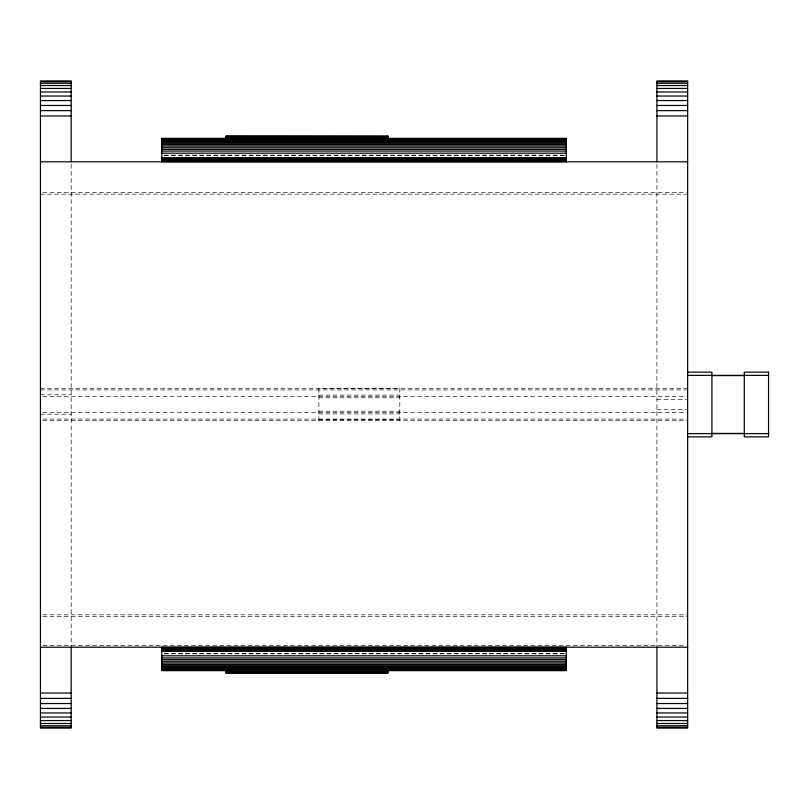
<?xml version="1.0" encoding="UTF-8"?>
<svg xmlns="http://www.w3.org/2000/svg" width="809" height="809" viewBox="0 0 809 809"><rect width="100%" height="100%" fill="white"/><g stroke="black" fill="none" stroke-linecap="round" stroke-linejoin="round"><path stroke-width="0.61" stroke-dasharray="4.04 3.03" d="M164.318 155.146L565.036 155.146M164.328 155.53L565.036 155.53M42.978 192.542L686.386 192.542M40.45 194.16L687.65 194.16M40.45 388.32L687.65 388.32M40.45 389.938L686.386 389.938M40.45 394.792L71.192 394.792M318.908 395.095L399.808 395.095M42.907 396.41L686.416 396.41M318.908 397.806L399.808 397.806M656.908 399.646L686.416 399.646M656.908 409.354L686.416 409.354M318.908 411.194L399.808 411.194M42.907 412.59L686.416 412.59M318.908 413.905L399.808 413.905M40.45 414.208L71.192 414.208M42.978 419.062L686.386 419.062M318.908 419.77L399.808 419.77M42.907 420.68L687.65 420.68M42.907 614.84L687.65 614.84M42.978 616.458L687.65 616.458M42.978 645.582L685.122 645.582M164.328 653.47L565.036 653.47M164.318 653.854L565.036 653.854M656.908 164.288L656.908 647.2M399.808 420.599L399.808 388.401L318.908 388.401L318.908 420.599M71.192 164.288L71.192 647.2"/><path stroke-width="1.21" d="M40.45 81.729L71.192 81.729M656.908 81.729L687.65 81.729M40.45 83.266L71.192 83.266M656.908 83.266L687.65 83.266M40.45 85.521L71.192 85.521M656.908 85.521L687.65 85.521M40.45 88.444L71.192 88.444M656.908 88.444L687.65 88.444M40.45 91.973L71.192 91.973M656.908 91.973L687.65 91.973M40.45 96.038L71.192 96.038M656.908 96.038L687.65 96.038M40.45 100.569L71.192 100.569M656.908 100.569L687.65 100.569M40.45 105.463L71.192 105.463M656.908 105.463L687.65 105.463M40.45 110.631L71.192 110.631M656.908 110.631L687.65 110.631M40.45 115.96L71.192 115.96M656.908 115.96L687.65 115.96M387.835 136.054L226.035 135.912L226.035 138.895M226.035 136.448L387.835 136.448M226.035 137.085L387.835 137.085M226.035 137.924L387.835 137.924M161.8 139.199L566.3 139.199M161.8 140.362L566.3 140.362M161.8 141.575L566.3 141.575M161.8 141.767L566.3 141.767M161.8 142.253L566.3 142.253M161.8 143.274L566.3 143.274M161.8 144.578L566.3 144.578M161.8 146.085L566.3 146.085M161.8 147.734L566.3 147.734M161.8 149.422L566.3 149.422M161.8 151.061L566.3 151.061M161.8 153.204L566.3 153.204M161.8 157.664L566.3 157.664M161.8 158.766L566.3 158.766M161.8 159.778L566.3 159.778M161.8 160.627L566.3 160.627M161.8 161.264L566.3 161.264M161.8 161.669L566.3 161.669M40.45 161.8L687.65 161.8M687.65 372.14L711.92 372.14L711.92 436.86L687.65 436.86M687.65 375.376L768.55 375.376M711.92 375.588L744.28 375.588M711.92 433.412L744.28 433.412M687.65 433.624L768.55 433.624M40.45 647.2L687.65 647.2M161.8 647.331L566.3 647.331M161.8 647.736L566.3 647.736M161.8 648.373L566.3 648.373M161.8 649.222L566.3 649.222M161.8 650.234L566.3 650.234M161.8 651.336L566.3 651.336M161.8 655.796L566.3 655.796M161.8 657.939L566.3 657.939M161.8 659.578L566.3 659.578M161.8 661.266L566.3 661.266M161.8 662.915L566.3 662.915M161.8 664.422L566.3 664.422M161.8 665.726L566.3 665.726M161.8 666.747L566.3 666.747M161.8 667.233L566.3 667.233M161.8 667.425L566.3 667.425M161.8 668.639L566.3 668.639M161.8 669.801L566.3 669.801M226.035 671.076L387.835 671.076M226.035 671.915L387.835 671.915M226.035 672.552L387.835 672.552M226.035 672.946L387.835 672.946M40.45 693.04L71.192 693.04M656.908 693.04L687.65 693.04M40.45 698.369L71.192 698.369M656.908 698.369L687.65 698.369M40.45 703.537L71.192 703.537M656.908 703.537L687.65 703.537M40.45 708.431L71.192 708.431M656.908 708.431L687.65 708.431M40.45 712.962L71.192 712.962M656.908 712.962L687.65 712.962M40.45 717.027L71.192 717.027M656.908 717.027L687.65 717.027M40.45 720.556L71.192 720.556M656.908 720.556L687.65 720.556M40.45 723.479L71.192 723.479M656.908 723.479L687.65 723.479M40.45 725.734L71.192 725.734M656.908 725.734L687.65 725.734M40.45 727.271L71.192 727.271M656.908 727.271L687.65 727.271M656.908 161.8L656.908 80.9L687.65 80.9L687.65 728.1L656.908 728.1L656.908 647.2M566.3 161.8L566.3 138.339L161.8 138.339L161.8 161.8M566.3 647.2L566.3 670.661L161.8 670.661L161.8 647.2M387.835 135.912L387.835 138.895M387.835 670.105L387.835 673.088L226.035 673.088L226.035 670.105M71.192 161.8L71.192 80.9L40.45 80.93L40.45 728.1L71.192 728.1L71.192 647.2M768.55 372.14L744.28 372.14L744.28 436.86L768.55 436.86L768.55 372.14"/></g></svg>
